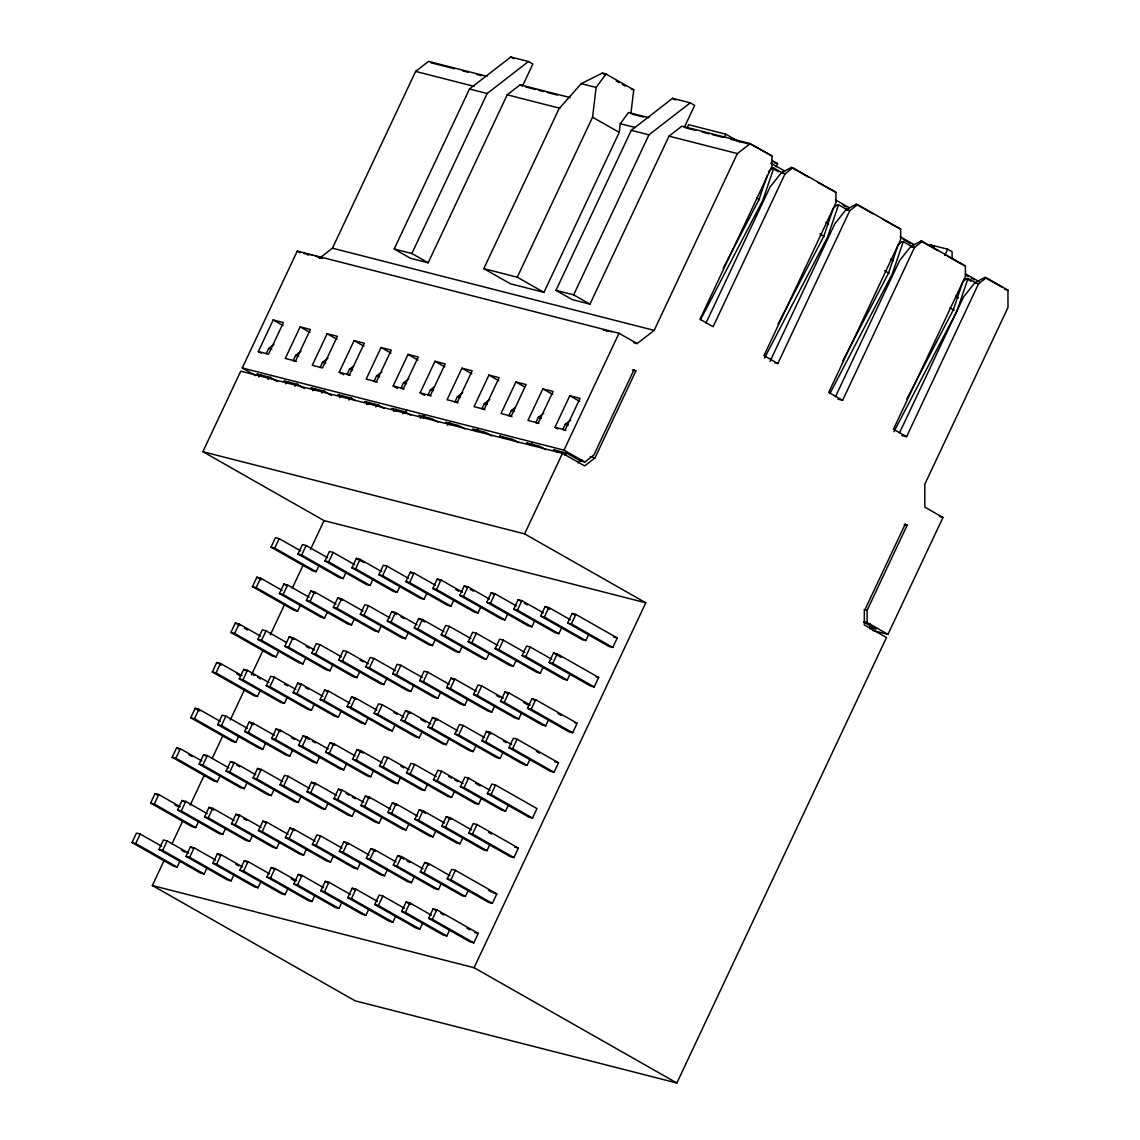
<?xml version="1.0" encoding="UTF-8"?>
<svg xmlns="http://www.w3.org/2000/svg" width="1140" height="1140" viewBox="0 0 1140 1140"><rect width="100%" height="100%" fill="white"/><g stroke="black" fill="none" stroke-linecap="round" stroke-linejoin="round"><path stroke-width="1.5" d="M606.038 74.029L602.319 73.088L581.257 83.662L559.084 108.642L483.788 268.641L517.261 277.191L592.558 117.192L596.135 87.452L606.038 74.029L633.755 89.789L630.862 113.829M483.788 268.641L510.464 283.803L543.937 292.353L619.234 132.354L620.274 123.69L628.539 112.504L648.945 117.719M767.405 174.933L758.998 199.571L723.188 268.285M783.009 173.266L773.803 168.036L762.774 200.384L700.558 319.713M847.747 210.088L838.541 204.844L827.526 237.191L764.484 358.088M912.499 246.895L903.293 241.666L892.264 273.999L830.048 393.343M975.698 282.834L968.031 278.474L957.016 310.821L893.96 431.718M164.459 859.802L152.347 885.524L474.083 967.703L645.796 602.789L324.059 520.61L202.863 451.697L240.768 371.141L562.505 453.321L584.649 465.904L594.98 457.909L635.906 370.913L633.968 369.816L593.869 455.017L584.834 462.014L580.189 460.831L566.594 453.093L553.57 449.773L558.101 452.352M255.659 375.601L242.264 367.978L297.269 251.085L618.991 333.265L637.132 343.567L654.175 330.372L737.352 153.587L750.263 143.597L771.937 155.924L771.965 166.34L700.003 319.257L713.113 326.71L785.075 173.793L792.813 167.794L835.905 192.29L835.933 202.706L763.971 355.623L777.851 363.517L849.813 210.601L857.565 204.602L900.657 229.097L900.671 239.514L828.723 392.445L842.602 400.325L914.551 247.409L922.303 241.409L965.395 265.919L965.423 276.336L893.461 429.253L906.571 436.705L978.519 283.789L986.271 277.79L1007.945 290.116L1007.988 307.472L924.797 484.258L924.839 507.172L942.98 517.475L887.96 634.367L872.485 630.42M258.324 351.548L273.187 319.955L283.418 322.577L268.555 354.17L258.324 351.548L261.274 353.229M266.147 353.828L268.655 348.469L274.042 344.309M319.328 258.338L332.438 248.192L415.63 71.407L428.54 61.403L486.994 76.337M300.148 326.852L285.285 358.445L295.517 361.052L310.379 329.46L300.148 326.852L309.995 332.438M301.003 351.191L295.631 355.367L293.108 360.71L296.215 361.508M327.123 333.735L312.26 365.327L322.478 367.935L337.355 336.343L327.123 333.735L336.956 339.321M320.069 367.607L322.591 362.249L327.978 358.088M394.184 249.005L469.481 88.991L510.791 57L528.461 61.517L532.865 64.011L522.462 86.127L520.125 84.802L507.214 94.805L428.17 262.784L410.5 258.281L394.184 249.005L411.853 253.508L428.17 262.784M339.221 372.21L354.084 340.618L364.315 343.24L349.453 374.832L339.221 372.21L343.639 374.732M353.599 366.011L349.553 369.132L347.045 374.49L350.137 375.288M180.149 860.771L177.17 867.084L173.451 866.129L132.012 842.574L136.472 833.098L140.191 834.038L161.68 846.265M198.731 821.27L195.752 827.597L192.033 826.643L150.594 803.087L155.054 793.597L158.774 794.552L180.263 806.764M220.291 775.457L217.312 781.784L213.593 780.829L172.154 757.274L176.614 747.797L180.334 748.738L201.823 760.964M238.873 735.97L235.894 742.283L232.175 741.342L190.736 717.773L195.196 708.296L198.916 709.251L220.405 721.463M260.433 690.156L257.455 696.483L253.736 695.528L212.296 671.973L216.757 662.497L220.476 663.437L241.965 675.649M279.015 650.669L276.037 656.982L272.317 656.042L230.879 632.472L235.339 622.996L239.058 623.951L260.547 636.163M300.561 604.856L297.597 611.183L293.878 610.228L252.439 586.658L256.899 577.182L260.618 578.137L282.107 590.349M319.143 565.369L316.179 571.682L312.46 570.727L271.021 547.172L275.481 537.695L279.2 538.65L300.689 550.862M411.853 253.508L487.151 93.509L528.461 61.517M132.012 842.574L135.731 843.529L140.191 834.038M150.594 803.087L154.313 804.028L158.774 794.552M172.154 757.274L175.874 758.214L180.334 748.738M190.736 717.773L194.456 718.727L198.916 709.251M212.296 671.973L216.016 672.914L220.476 663.437M230.879 632.472L234.598 633.427L239.058 623.951M252.439 586.658L256.158 587.613L260.618 578.137M271.021 547.172L274.74 548.126L279.2 538.65M381.045 347.515L366.182 379.107L376.414 381.715L391.276 350.123L381.045 347.515L390.892 353.101M381.9 371.868L376.528 376.029L374.005 381.373L377.112 382.171M207.11 867.654L204.131 873.967L200.412 873.026L158.987 849.457L163.448 839.981L167.167 840.935L188.642 853.148M225.691 828.167L222.728 834.48L219.008 833.525L177.569 809.97L182.029 800.494L185.749 801.434L207.238 813.661M247.252 782.354L244.273 788.666L240.554 787.726L199.13 764.156L203.59 754.68L207.309 755.635L228.784 767.847M265.834 742.852L262.856 749.18L259.136 748.225L217.712 724.67L222.172 715.193L225.891 716.134L247.366 728.36M287.394 697.053L284.416 703.366L280.697 702.411L239.258 678.856L243.718 669.38L247.437 670.334L268.926 682.547M305.976 657.552L302.998 663.879L299.279 662.924L257.854 639.369L262.3 629.893L266.033 630.833L285.983 642.176M327.536 611.738L324.558 618.065L320.839 617.111L279.4 593.555L283.86 584.079L287.579 585.019L309.068 597.246M346.118 572.251L343.14 578.578L339.421 577.624L297.982 554.068L302.442 544.578L306.161 545.533L327.65 557.745M158.987 849.457L162.707 850.411L167.167 840.935M177.569 809.97L181.288 810.925L185.749 801.434M199.13 764.156L202.849 765.111L207.309 755.635M217.712 724.67L221.431 725.61L225.891 716.134M239.258 678.856L242.977 679.811L247.437 670.334M257.854 639.369L261.573 640.309L266.033 630.833M279.4 593.555L283.119 594.51L287.579 585.019M297.982 554.068L301.701 555.009L306.161 545.533M172.026 843.728L182.614 821.213M190.181 805.139L204.544 774.602M212.111 758.527L222.699 736.013M230.266 719.939L244.644 689.401M251.441 674.937L262.798 650.826M270.351 634.752L284.729 604.2M292.296 588.126L302.884 565.625M310.451 549.551L324.059 520.61M393.157 385.99L408.02 354.397L418.252 357.005L403.375 388.612L393.157 385.99L397.575 388.498M408.875 378.751L403.489 382.912L400.966 388.27L404.073 389.053M234.07 874.537L231.107 880.864L227.387 879.909L185.948 856.354L190.409 846.877L194.128 847.818L215.617 860.044M252.667 835.05L249.689 841.363L245.969 840.422L204.53 816.853L208.99 807.377L212.71 808.331L234.199 820.544M274.213 789.236L271.249 795.563L267.53 794.609L226.09 771.053L230.551 761.563L234.27 762.518L255.759 774.73M292.795 749.75L289.831 756.062L286.112 755.122L244.672 731.552L249.133 722.076L252.852 723.031L274.341 735.243M314.355 703.936L311.391 710.249L307.672 709.308L266.233 685.739L270.693 676.262L274.412 677.217L295.887 689.429M332.937 664.449L329.973 670.762L326.254 669.807L284.815 646.252L289.275 636.776L292.994 637.73L314.483 649.943M354.497 618.635L351.519 624.948L347.8 624.007L306.375 600.438L310.835 590.962L314.555 591.917L336.029 604.129M373.079 579.149L370.115 585.461L366.382 584.507L324.957 560.951L329.417 551.475L333.137 552.416L354.611 564.642M185.948 856.354L189.667 857.294L194.128 847.818M204.53 816.853L208.249 817.808L212.71 808.331M226.09 771.053L229.81 771.994L234.27 762.518M244.672 731.552L248.392 732.507L252.852 723.031M266.233 685.739L269.952 686.693L274.412 677.217M284.815 646.252L288.534 647.207L292.994 637.73M306.375 600.438L310.094 601.393L314.555 591.917M324.957 560.951L328.676 561.906L333.137 552.416M420.118 392.887L434.981 361.28L445.213 363.902L430.35 395.495L420.118 392.887L424.536 395.395M434.497 386.674L430.45 389.809L427.942 395.153L431.034 395.951M261.046 881.434L258.067 887.747L254.348 886.792L212.909 863.236L217.369 853.76L221.089 854.715L242.578 866.927M279.628 841.933L276.649 848.26L272.93 847.305L231.491 823.75L235.952 814.274L239.671 815.214L261.16 827.44M301.188 796.133L298.21 802.446L294.49 801.491L253.052 777.936L257.512 768.46L261.231 769.4L282.72 781.627M319.77 756.632L316.792 762.959L313.072 762.005L271.634 738.449L276.094 728.959L279.813 729.914L299.763 741.256M341.33 710.818L338.352 717.145L334.633 716.191L293.194 692.635L297.654 683.159L301.373 684.1L322.862 696.326M359.912 671.332L356.934 677.644L353.215 676.704L311.776 653.135L316.236 643.658L319.955 644.613L341.444 656.825M381.458 625.518L378.494 631.845L374.775 630.89L333.336 607.335L337.796 597.859L341.516 598.799L363.005 611.011M400.04 586.031L397.076 592.344L393.357 591.404L351.918 567.834L356.378 558.358L360.097 559.312L381.587 571.525M212.909 863.236L216.629 864.191L221.089 854.715M231.491 823.75L235.211 824.69L239.671 815.214M253.052 777.936L256.771 778.891L261.231 769.4M271.634 738.449L275.353 739.39L279.813 729.914M293.194 692.635L296.913 693.576L301.373 684.1M311.776 653.135L315.495 654.089L319.955 644.613M333.336 607.335L337.055 608.276L341.516 598.799M351.918 567.834L355.637 568.789L360.097 559.312M461.942 368.177L447.08 399.77L457.311 402.377L472.174 370.785L461.942 368.177L471.789 373.763M462.797 392.53L457.425 396.692L454.903 402.049L458.009 402.833M288.007 888.317L285.029 894.629L281.309 893.689L239.885 870.119L244.345 860.643L248.064 861.598L269.539 873.81M306.589 848.83L303.625 855.143L299.906 854.188L258.466 830.633L262.927 821.156L266.646 822.111L288.135 834.323M328.149 803.016L325.171 809.329L321.452 808.388L280.027 784.819L284.487 775.343L288.206 776.297L309.681 788.51M346.731 763.529L343.753 769.842L340.034 768.887L298.609 745.332L303.069 735.856L306.788 736.81L328.263 749.023M368.291 717.716L365.313 724.028L361.594 723.088L320.155 699.518L324.615 690.042L328.334 690.997L349.823 703.209M386.873 678.215L383.895 684.542L380.176 683.587L338.737 660.032L343.197 650.555L346.916 651.496L368.405 663.722M408.434 632.415L405.455 638.728L401.736 637.773L360.297 614.218L364.757 604.741L368.476 605.696L389.966 617.909M427.016 592.914L424.037 599.241L420.318 598.286L378.879 574.731L383.339 565.255L387.059 566.195L408.548 578.422M239.885 870.119L243.604 871.074L248.064 861.598M258.466 830.633L262.186 831.587L266.646 822.111M280.027 784.819L283.746 785.774L288.206 776.297M298.609 745.332L302.328 746.287L306.788 736.81M320.155 699.518L323.874 700.473L328.334 690.997M338.737 660.032L342.47 660.972L346.916 651.496M360.297 614.218L364.016 615.173L368.476 605.696M378.879 574.731L382.598 575.672L387.059 566.195M488.918 375.06L474.055 406.652L484.272 409.274L499.149 377.682L488.918 375.06L498.75 380.66M489.772 399.413L484.386 403.574L481.864 408.932L484.97 409.73M314.968 895.199L312.004 901.526L308.285 900.572L266.846 877.016L271.306 867.54L275.025 868.481L296.514 880.707M333.564 855.712L330.586 862.04L326.867 861.085L285.428 837.515L289.888 828.039L293.607 828.994L315.096 841.206M355.11 809.899L352.146 816.226L348.427 815.271L306.988 791.716L311.448 782.24L315.167 783.18L336.656 795.406M373.692 770.412L370.728 776.725L367.009 775.784L325.57 752.215L330.03 742.739L333.749 743.693L355.238 755.906M395.252 724.598L392.288 730.925L388.569 729.971L347.13 706.415L351.59 696.925L355.31 697.88L376.784 710.092M413.834 685.111L410.87 691.424L407.151 690.484L365.712 666.914L370.172 657.438L373.892 658.393L395.38 670.605M435.395 639.298L432.416 645.611L428.697 644.67L387.272 621.101L391.732 611.624L395.452 612.579L416.926 624.791M453.976 599.811L450.998 606.124L447.279 605.169L405.854 581.614L410.315 572.138L414.034 573.092L435.509 585.305M266.846 877.016L270.565 877.971L275.025 868.481M285.428 837.515L289.147 838.47L293.607 828.994M306.988 791.716L310.707 792.656L315.167 783.18M325.57 752.215L329.289 753.169L333.749 743.693M347.13 706.415L350.849 707.356L355.31 697.88M365.712 666.914L369.431 667.869L373.892 658.393M387.272 621.101L390.992 622.055L395.452 612.579M405.854 581.614L409.574 582.568L414.034 573.092M750.263 143.597L681.92 126.141L669.009 136.13L589.964 304.123L572.294 299.606L555.978 290.329L631.275 130.331L672.586 98.325L690.256 102.842L694.659 105.35L684.257 127.466M515.879 381.957L501.016 413.549L511.247 416.157L526.11 384.565L515.879 381.957L524.315 386.745M515.394 407.351L511.347 410.471L508.839 415.815L511.931 416.613M341.943 902.096L338.965 908.409L335.245 907.469L293.807 883.899L298.267 874.423L301.986 875.377L323.475 887.59M360.525 862.595L357.547 868.922L353.828 867.968L312.389 844.412L316.849 834.936L320.568 835.877L342.057 848.103M382.085 816.796L379.107 823.109L375.388 822.154L333.949 798.598L338.409 789.122L342.128 790.077L363.617 802.289M400.667 777.295L397.689 783.622L393.97 782.667L352.531 759.112L356.991 749.635L360.71 750.576L382.199 762.803M422.228 731.495L419.249 737.808L415.53 736.853L374.091 713.298L378.551 703.822L382.271 704.762L403.76 716.989M440.809 691.994L437.831 698.321L434.112 697.366L392.673 673.811L397.133 664.321L400.853 665.276L422.341 677.488M462.356 646.18L459.392 652.507L455.672 651.553L414.233 627.998L418.694 618.521L422.413 619.462L443.902 631.688M480.938 606.694L477.974 613.007L474.254 612.066L432.815 588.497L437.276 579.02L440.995 579.975L462.484 592.187M555.978 290.329L573.648 294.847L648.945 134.834L690.256 102.842M293.807 883.899L297.526 884.854L301.986 875.377M312.389 844.412L316.108 845.367L320.568 835.877M333.949 798.598L337.668 799.553L342.128 790.077M352.531 759.112L356.25 760.052L360.71 750.576M374.091 713.298L377.81 714.253L382.271 704.762M392.673 673.811L396.392 674.752L400.853 665.276M414.233 627.998L417.953 628.938L422.413 619.462M432.815 588.497L436.534 589.451L440.995 579.975M542.84 388.84L527.977 420.432L538.208 423.04L553.071 391.447L542.84 388.84L552.686 394.426M543.695 413.193L538.322 417.354L535.8 422.712L538.907 423.496M368.904 908.979L365.926 915.306L362.207 914.351L320.782 890.796L325.242 881.306L328.961 882.26L350.436 894.473M387.486 869.492L384.522 875.805L380.803 874.865L339.364 851.295L343.824 841.819L347.543 842.774L369.018 854.986M409.046 823.678L406.068 830.006L402.349 829.051L360.924 805.481L365.37 796.005L369.103 796.96L390.578 809.172M427.628 784.192L424.65 790.505L420.931 789.55L379.506 765.995L383.966 756.518L387.685 757.473L409.16 769.685M449.189 738.378L446.21 744.691L442.491 743.75L401.052 720.181L405.512 710.705L409.232 711.659L430.721 723.872M467.771 698.891L464.792 705.204L461.073 704.249L419.634 680.694L424.094 671.218L427.814 672.173L449.303 684.385M489.331 653.077L486.353 659.39L482.633 658.45L441.194 634.88L445.655 625.404L449.374 626.359L470.863 638.571M507.913 613.577L504.934 619.904L501.215 618.949L459.776 595.394L464.236 585.917L467.956 586.858L489.445 599.084M320.782 890.796L324.501 891.736L328.961 882.26M339.364 851.295L343.083 852.25L347.543 842.774M360.924 805.481L364.643 806.436L369.103 796.96M379.506 765.995L383.225 766.949L387.685 757.473M401.052 720.181L404.771 721.135L409.232 711.659M419.634 680.694L423.353 681.649L427.814 672.173M441.194 634.88L444.914 635.835L449.374 626.359M459.776 595.394L463.495 596.348L467.956 586.858M687.121 127.851L688.617 124.688L725.809 134.192L739.518 141.987M554.952 427.315L569.815 395.722L580.046 398.345L565.169 429.937L554.952 427.315L557.888 428.996M570.67 420.076L565.283 424.251L562.761 429.595L565.868 430.393M395.865 915.876L392.901 922.189L389.182 921.234L347.743 897.679L352.203 888.202L355.922 889.157L377.411 901.37M414.461 876.375L411.483 882.702L407.764 881.747L366.325 858.192L370.785 848.716L374.504 849.656L395.993 861.869M436.007 830.561L433.043 836.888L429.324 835.933L387.885 812.378L392.345 802.902L396.065 803.843L417.553 816.069M454.589 791.075L451.625 797.402L447.906 796.447L406.467 772.892L410.927 763.401L414.647 764.356L436.136 776.568M476.149 745.261L473.185 751.588L469.452 750.633L428.027 727.078L432.488 717.601L436.207 718.542L457.682 730.769M494.732 705.774L491.768 712.087L488.048 711.146L446.609 687.577L451.07 678.101L454.789 679.055L476.278 691.268M516.292 659.96L513.314 666.287L509.594 665.332L468.17 641.777L472.63 632.287L476.349 633.241L497.824 645.454M534.874 620.474L531.895 626.786L528.176 625.846L486.751 602.276L491.212 592.8L494.931 593.755L516.406 605.967M347.743 897.679L351.462 898.634L355.922 889.157M366.325 858.192L370.044 859.133L374.504 849.656M387.885 812.378L391.604 813.333L396.065 803.843M406.467 772.892L410.186 773.832L414.647 764.356M428.027 727.078L431.747 728.018L436.207 718.542M446.609 687.577L450.328 688.532L454.789 679.055M468.17 641.777L471.889 642.718L476.349 633.241M486.751 602.276L490.471 603.231L494.931 593.755M202.863 451.697L524.6 533.876L562.505 453.321M242.264 367.978L563.986 450.157L618.991 333.265M724.327 137.356L725.809 134.192M422.84 922.759L419.862 929.072L416.143 928.131L374.704 904.562L379.164 895.085L382.883 896.04L404.372 908.252M441.422 883.272L438.444 889.585L434.725 888.63L393.286 865.075L397.746 855.598L401.465 856.553L422.954 868.765M462.982 837.458L460.004 843.771L456.285 842.831L414.846 819.261L419.306 809.785L423.026 810.74L444.514 822.952M481.565 797.972L478.586 804.284L474.867 803.33L433.428 779.774L437.888 770.298L441.607 771.239L463.097 783.465M503.111 752.158L500.147 758.471L496.427 757.516L454.988 733.96L459.449 724.484L463.168 725.439L484.657 737.651M521.707 712.657L518.728 718.984L515.009 718.029L473.57 694.474L478.03 684.998L481.75 685.938L503.239 698.164M543.253 666.857L540.289 673.17L536.57 672.215L495.13 648.66L499.591 639.184L503.31 640.139L524.799 652.351M561.835 627.356L558.871 633.683L555.151 632.728L513.712 609.173L518.173 599.683L521.892 600.638L543.381 612.85M374.704 904.562L378.423 905.516L382.883 896.04M393.286 865.075L397.005 866.029L401.465 856.553M414.846 819.261L418.565 820.216L423.026 810.74M433.428 779.774L437.147 780.729L441.607 771.239M454.988 733.96L458.707 734.915L463.168 725.439M473.57 694.474L477.29 695.414L481.75 685.938M495.13 648.66L498.85 649.615L503.31 640.139M513.712 609.173L517.432 610.114L521.892 600.638M449.801 929.642L446.823 935.969L443.104 935.014L401.679 911.459L406.139 901.982L409.858 902.923L431.333 915.149M468.383 890.155L465.419 896.468L461.7 895.527L420.261 871.957L424.721 862.481L428.441 863.436L449.915 875.648M489.944 844.341L486.965 850.668L483.246 849.713L441.821 826.158L446.267 816.682L449.986 817.622L471.476 829.835M508.526 804.854L505.547 811.167L501.828 810.227L460.403 786.657L464.864 777.181L468.583 778.135L490.058 790.348M530.086 759.04L527.107 765.368L523.388 764.413L481.949 740.843L486.409 731.367L490.129 732.322L511.618 744.534M548.668 719.554L545.69 725.866L541.97 724.926L500.531 701.356L504.992 691.88L508.711 692.835L530.2 705.047M570.228 673.74L567.25 680.053L563.53 679.112L522.091 655.543L526.552 646.067L530.271 647.021L551.76 659.234M588.81 634.253L585.832 640.566L582.113 639.611L540.673 616.056L545.134 606.58L548.853 607.534L570.342 619.747M401.679 911.459L405.398 912.399L409.858 902.923M420.261 871.957L423.98 872.912L428.441 863.436M441.821 826.158L445.541 827.098L449.986 817.622M460.403 786.657L464.123 787.612L468.583 778.135M481.949 740.843L485.668 741.798L490.129 732.322M500.531 701.356L504.251 702.311L508.711 692.835M522.091 655.543L525.811 656.498L530.271 647.021M540.673 616.056L544.393 617.011L548.853 607.534M776.112 166.796L777.608 163.647L771.509 160.184M705.959 323.09L770.127 186.917L781.285 172.824L791.431 167.438L792.813 167.794M428.64 918.341L433.1 908.865L436.82 909.82L478.259 933.375L473.798 942.851L470.079 941.911L428.64 918.341L432.359 919.296L473.798 942.851M447.222 878.855L451.682 869.378L455.401 870.319L496.841 893.888L492.38 903.365L488.661 902.41L447.222 878.855L450.941 879.795L492.38 903.365M468.782 833.041L473.243 823.565L476.962 824.519L518.401 848.075L513.941 857.551L510.221 856.596L468.782 833.041L472.501 833.995L513.941 857.551M487.364 793.554L491.825 784.078L495.544 785.018L536.983 808.588L532.523 818.064L528.803 817.109L487.364 793.554L491.084 794.495L532.523 818.064M508.925 747.74L513.385 738.264L517.104 739.205L558.529 762.774L554.068 772.25L550.349 771.296L508.925 747.74L512.644 748.695L554.068 772.25M527.507 708.254L531.967 698.763L535.686 699.718L577.125 723.273L572.665 732.764L568.946 731.809L527.507 708.254L531.226 709.194L572.665 732.764M549.067 662.44L553.527 652.964L557.246 653.904L598.671 677.474L594.211 686.95L590.491 685.995L549.067 662.44L552.786 663.38L594.211 686.95M567.649 622.939L572.109 613.462L575.828 614.417L617.253 637.972L612.793 647.449L609.074 646.508L567.649 622.939L571.368 623.894L612.793 647.449M432.359 919.296L436.82 909.82M450.941 879.795L455.401 870.319M472.501 833.995L476.962 824.519M491.084 794.495L495.544 785.018M512.644 748.695L517.104 739.205M531.226 709.194L535.686 699.718M552.786 663.38L557.246 653.904M571.368 623.894L575.828 614.417M769.956 361.494L834.879 223.739L846.023 209.632L856.169 204.245L857.565 204.602M835.449 396.72L899.617 260.547L910.774 246.454L920.921 241.067L922.303 241.409M944.704 255.531L947.682 249.218L952.085 251.712L952.1 258.666M899.417 433.086L963.585 296.927L974.743 282.82L984.889 277.433L986.271 277.79M887.96 634.367L867.127 622.511L867.098 610.37L907.183 525.155L905.245 524.058L864.305 611.054L864.334 624.948L886.478 637.531L676.861 1083L355.124 1000.82L152.347 885.524M778.05 324.017L823.736 236.379L833.226 208.478L836.945 205.015L838.541 204.844M842.788 360.839L888.488 273.187L897.964 245.299L901.683 241.822L903.293 241.666M906.713 399.228L953.225 310.009L962.702 282.107L966.421 278.644L968.031 278.474M768.474 171.67L772.193 168.207L773.803 168.036M258.623 376.927L261.416 374.761M267.929 379.307L270.721 377.141M285.584 383.824L288.392 381.644M294.889 386.189L297.683 384.023M312.56 390.707L315.353 388.541M321.851 393.086L324.658 390.906M339.52 397.589L342.314 395.423M348.826 399.969L351.619 397.803M366.482 404.486L369.289 402.32M375.787 406.852L378.58 404.686M393.457 411.369L396.25 409.203M402.748 413.749L406.952 410.5M420.418 418.252L424.622 415.003M447.379 425.149L450.186 422.983M782.011 172.981L784.591 170.972L770.783 163.12M475.751 430.949L478.543 428.782M529.687 444.728L532.48 442.562M846.749 209.788L849.343 207.793L835.52 199.928M564.542 455.074L567.35 452.908M578.037 462.883L581.913 459.89M911.501 246.596L914.081 244.601L900.272 236.749M631.275 89.148L633.755 89.789M581.257 83.662L596.135 87.452M520.125 84.802L570.128 97.584M430.863 62.729L454.589 68.799M462.911 70.922L467.999 72.219M476.477 74.385L481.55 75.682M525.711 86.968L535.486 89.462M538.736 90.288L543.808 91.585M547.2 92.454L557.375 95.048M632.429 114.228L643.345 117.007M685.881 127.879L695.657 130.373M702.226 132.055L708.995 133.779M712.386 134.648L722.546 137.242M730.882 139.365L749.522 144.139M771.937 155.924L751.217 144.566M774.217 162.778L777.608 163.647M415.63 71.407L474.083 86.341M507.214 94.805L559.925 108.272M620.274 123.69L634.994 127.438M669.009 136.13L737.352 153.587M469.481 88.991L487.151 93.509M631.275 130.331L648.945 134.834M781.285 172.824L785.075 173.793M835.905 192.29L817.636 182.343M846.023 209.632L849.813 210.601M900.657 229.097L882.389 219.151M947.682 249.218L930.012 244.701L934.415 247.209M910.774 246.454L914.551 247.409M964.013 265.563L965.395 265.919M1004.525 289.232L1007.945 290.116M974.743 282.82L978.519 283.789M332.438 248.192L654.175 330.372M774.687 362.705L777.851 363.517M305.506 253.636L303.981 253.679M311.32 255.118L312.488 255.417M315.424 256.158L322.392 258.367L319.67 257.683M604.927 330.115L603.402 330.158M610.741 331.597L611.895 331.897M633.683 342.698L637.132 343.567M837.857 399.114L842.602 400.325M901.826 435.494L906.571 436.705M632.472 370.03L635.906 370.913M939.531 516.591L942.98 517.475M268.655 348.469L271.762 349.267M295.631 355.367L298.723 356.15M322.591 362.249L325.698 363.047M349.553 369.132L352.659 369.93M376.528 376.029L379.62 376.813M403.489 382.912L406.595 383.71M430.45 389.809L433.556 390.593M457.425 396.692L460.517 397.49M484.386 403.574L487.493 404.372M511.347 410.471L514.453 411.255M538.322 417.354L541.414 418.152M565.283 424.251L568.39 425.035M904.219 524.4L907.183 525.155M590.235 456.698L594.98 457.909M864.12 609.601L867.098 610.37M864.02 621.728L867.127 622.511M869.564 627.399L876.062 629.066L863.977 622.183M613.534 637.032L617.253 637.972M596.192 676.832L598.671 677.474M574.645 722.646L577.125 723.273M554.809 761.819L558.529 762.774M514.682 847.12L518.401 848.075M493.121 892.933L496.841 893.888M474.539 932.42L478.259 933.375M606.024 330.743L607.549 331.298M306.617 254.263L308.128 254.819M606.167 330.514L608.66 331.327M306.76 254.035L309.239 254.847M672.586 98.325L675.521 99.992M791.431 167.438L808.317 177.042M856.169 204.245L873.055 213.85M920.921 241.067L937.807 250.658M947.126 255.959L962.473 264.694M984.889 277.433L1002.744 287.579M965.623 273.913L979.018 281.523M843.03 205.214L846.094 206.967M903.165 239.414L910.832 243.775M965.366 274.769L968.33 276.464M971.308 278.16L974.287 279.856M772.193 168.207L778.335 171.698M966.421 278.644L971.024 281.252M602.319 73.088L605.397 74.827M616.184 80.954L619.262 82.707M622.34 84.46L625.418 86.213M825.659 222.357L828.652 224.053M890.397 259.165L893.39 260.875M955.591 296.229L958.484 297.882M510.791 57L513.727 58.667M756.59 197.933L759.582 199.628M819.831 233.885L824.334 236.45M884.583 270.707L889.072 273.258M949.905 307.843L954.265 310.322M592.558 117.192L619.234 132.354M573.648 294.847L589.964 304.123M517.261 277.191L543.937 292.353M569.815 395.722L579.647 401.323M297.269 251.085L300.29 252.795M434.981 361.28L444.814 366.88M408.02 354.397L417.853 359.983M563.986 450.157L584.834 462.014M354.084 340.618L363.916 346.218M545.675 449.645L539.619 446.21L526.609 442.876L531.14 445.455M518.7 442.748L512.658 439.313L499.648 435.993L504.179 438.572M491.739 435.865L485.697 432.43L472.673 429.11L477.204 431.675M273.187 319.955L283.019 325.555M464.778 428.982L458.722 425.548L445.712 422.213L450.243 424.793M437.803 422.085L431.761 418.651L418.751 415.33L423.282 417.91M410.842 415.202L404.8 411.768L391.775 408.434L396.307 411.013M383.881 408.32L377.839 404.871L364.814 401.551L369.346 404.13M355.395 400.568L350.863 397.988L337.853 394.668L340.874 396.378M331.455 395.395L323.903 391.106L310.878 387.771L315.41 390.35M304.494 388.512L296.942 384.209L283.917 380.888L288.448 383.468M277.519 381.615L269.966 377.326L256.956 373.991L259.977 375.716M524.6 533.876L645.796 602.789M572.109 613.462L575.173 615.215M545.134 606.58L549.736 609.202M518.173 599.683L521.236 601.436M524.315 603.174L527.378 604.927M544.393 617.011L585.832 640.566M491.212 592.8L494.276 594.553M517.432 610.114L558.871 633.683M464.236 585.917L467.315 587.656M470.378 589.409L473.456 591.147M490.471 603.231L531.895 626.786M437.276 579.02L440.339 580.773M455.686 589.494L458.764 591.247M463.495 596.348L504.934 619.904M553.527 652.964L561.193 657.324M410.315 572.138L413.378 573.876M436.534 589.451L477.974 613.007M409.574 582.568L450.998 606.124M356.378 558.358L364.045 562.718M525.811 656.498L567.25 680.053M382.598 575.672L424.037 599.241M498.85 649.615L540.289 673.17M355.637 568.789L397.076 592.344M471.889 642.718L513.314 666.287M328.676 561.906L370.115 585.461M418.694 618.521L424.835 622.013M444.914 635.835L486.353 659.39M301.701 555.009L343.14 578.578M391.732 611.624L396.335 614.246M400.938 616.868L404.002 618.607M417.953 628.938L459.392 652.507M274.74 548.126L316.179 571.682M531.967 698.763L535.03 700.516M558.058 713.597L561.122 715.35M390.992 622.055L432.416 645.611M504.992 691.88L508.07 693.619M523.417 702.354L528.019 704.976M337.796 597.859L342.399 600.466M364.016 615.173L405.455 638.728M496.442 695.457L499.52 697.21M310.835 590.962L315.438 593.584M504.251 702.311L545.69 725.866M337.055 608.276L378.494 631.845M451.07 678.101L454.133 679.853M283.86 584.079L286.938 585.817M477.29 695.414L518.728 718.984M310.094 601.393L351.519 624.948M256.899 577.182L261.502 579.804M450.328 688.532L491.768 712.087M283.119 594.51L324.558 618.065M423.353 681.649L464.792 705.204M256.158 587.613L297.597 611.183M536.399 751.346L539.476 753.098M396.392 674.752L437.831 698.321M486.409 731.367L491.012 733.989M503.296 740.972L506.359 742.71M360.083 660.145L363.161 661.898M369.431 667.869L410.87 691.424M485.668 741.798L527.107 765.368M342.47 660.972L383.895 684.542M432.488 717.601L437.09 720.209M289.275 636.776L293.878 639.398M306.147 646.38L309.225 648.119M458.707 734.915L500.147 758.471M315.495 654.089L356.934 677.644M405.512 710.705L410.115 713.327M420.859 719.44L425.462 722.048M431.747 728.018L473.185 751.588M288.534 647.207L329.973 670.762M393.899 712.543L396.962 714.296M235.339 622.996L239.941 625.618M244.544 628.24L247.622 629.978M404.771 721.135L446.21 744.691M261.573 640.309L302.998 663.879M351.59 696.925L356.193 699.547M377.81 714.253L419.249 737.808M234.598 633.427L276.037 656.982M324.615 690.042L327.693 691.795M350.849 707.356L392.288 730.925M475.594 783.294L480.211 785.916M297.654 683.159L300.718 684.898M305.335 687.52L308.399 689.258M323.874 700.473L365.313 724.028M448.633 776.397L451.711 778.15M454.774 779.888L457.838 781.641M284.501 684.114L287.565 685.867M464.123 787.612L505.547 811.167M296.913 693.576L338.352 717.145M243.718 669.38L246.796 671.118M251.398 673.74L254.462 675.493M257.54 677.231L260.604 678.97M437.147 780.729L478.586 804.284M269.952 686.693L311.391 710.249M400.838 766.123L403.916 767.861M218.296 663.366L221.36 665.105M236.707 673.84L239.785 675.578M410.186 773.832L451.625 797.402M242.977 679.811L284.416 703.366M356.991 749.635L363.133 753.127M383.225 766.949L424.65 790.505M216.016 672.914L257.455 696.483M488.59 832.285L491.654 834.038M330.03 742.739L334.633 745.361M356.25 760.052L397.689 783.622M446.267 816.682L450.884 819.29M303.069 735.856L309.197 739.347M312.274 741.085L315.338 742.838M329.289 753.169L370.728 776.725M419.306 809.785L425.448 813.276M276.094 728.959L280.697 731.581M291.441 737.694L294.519 739.433M445.541 827.098L486.965 850.668M302.328 746.287L343.753 769.842M392.345 802.902L396.948 805.51M249.133 722.076L253.736 724.698M418.565 820.216L460.004 843.771M275.353 739.39L316.792 762.959M365.37 796.005L369.987 798.627M391.604 813.333L433.043 836.888M248.392 732.507L289.831 756.062M338.409 789.122L341.487 790.861M346.09 793.483L349.154 795.236M352.217 796.974L355.295 798.727M195.196 708.296L199.799 710.918M364.643 806.436L406.068 830.006M221.431 725.61L262.856 749.18M311.448 782.24L316.051 784.847M337.668 799.553L379.107 823.109M194.456 718.727L235.894 742.283M488.519 890.312L491.582 892.064M310.707 792.656L352.146 816.226M424.721 862.481L429.324 865.103M257.512 768.46L260.59 770.198M283.746 785.774L325.171 809.329M397.746 855.598L403.888 859.09M406.966 860.828L410.03 862.581M230.551 761.563L233.614 763.315M236.692 765.054L239.756 766.807M423.98 872.912L465.419 896.468M256.771 778.891L298.21 802.446M370.785 848.716L375.388 851.323M203.59 754.68L206.654 756.419M397.005 866.029L438.444 889.585M229.81 771.994L271.249 795.563M343.824 841.819L348.427 844.441M176.614 747.797L179.692 749.536M188.898 754.78L191.962 756.518M370.044 859.133L411.483 882.702M202.849 765.111L244.273 788.666M343.083 852.25L384.522 875.805M175.874 758.214L217.312 781.784M433.1 908.865L436.164 910.618M440.767 913.226L443.845 914.978M466.859 928.06L469.936 929.812M289.888 828.039L294.49 830.661M316.108 845.367L357.547 868.922M406.139 901.982L410.742 904.59M262.927 821.156L265.99 822.895M289.147 838.47L330.586 862.04M235.952 814.274L239.03 816.012M243.632 818.634L246.696 820.373M405.398 912.399L446.823 935.969M262.186 831.587L303.625 855.143M352.203 888.202L355.267 889.941M208.99 807.377L213.593 809.998M378.423 905.516L419.862 929.072M235.211 824.69L276.649 848.26M325.242 881.306L328.306 883.058M182.029 800.494L185.093 802.232M474.083 967.703L676.861 1083M351.462 898.634L392.901 922.189M208.249 817.808L249.689 841.363M298.267 874.423L301.345 876.176M155.054 793.597L158.132 795.35M175.004 804.94L178.082 806.693M324.501 891.736L365.926 915.306M181.288 810.925L222.728 834.48M271.306 867.54L274.37 869.279M291.256 878.883L294.32 880.622M297.526 884.854L338.965 908.409M154.313 804.028L195.752 827.597M244.345 860.643L247.409 862.396M270.565 877.971L312.004 901.526M217.369 853.76L220.447 855.499M235.795 864.234L238.859 865.973M243.604 871.074L285.029 894.629M190.409 846.877L193.472 848.616M216.629 864.191L258.067 887.747M181.859 850.454L184.922 852.193M189.667 857.294L231.107 880.864M162.707 850.411L204.131 873.967M135.731 843.529L177.17 867.084M870.019 623.808L870.034 628.938"/></g></svg>
